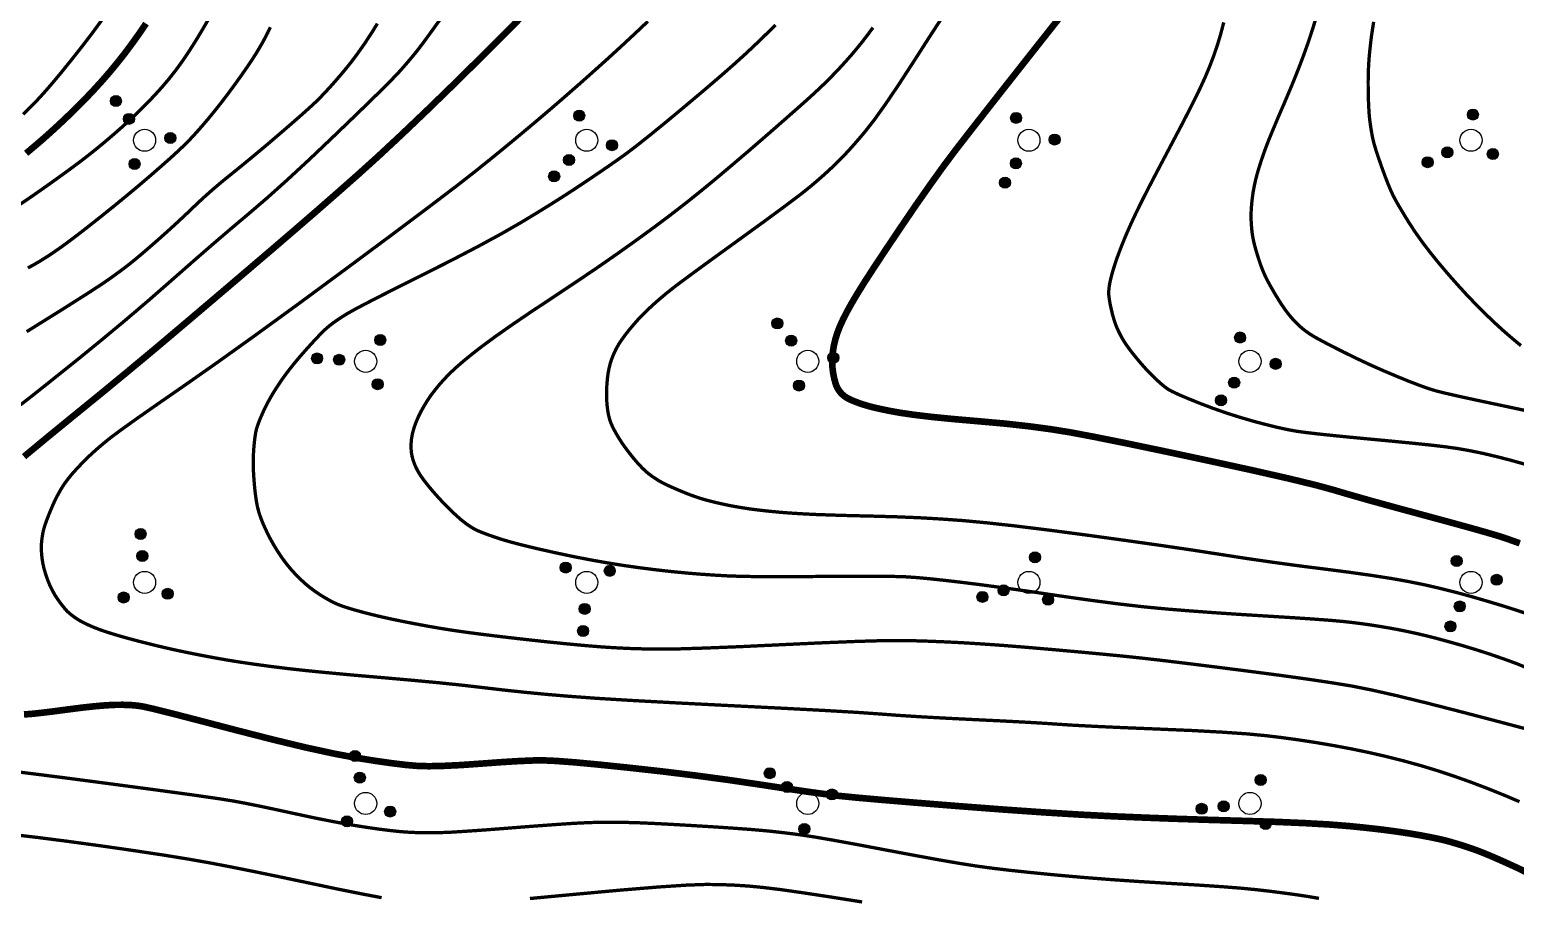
# Model space of a CAD drawing. Extents: x 396500 to 398250, y 1005980 to 1008200.
# Drawn here: x 398040.44 to 398074.04, y 1007936.96 to 1007956.54 of the extents above; entities that cross this region are included whole.
import ezdxf

# ---------------------------------------------------------------- set-up
doc = ezdxf.new("R2010")
doc.units = 0
doc.header["$LTSCALE"] = 0.5
doc.layers.get('0').update_dxf_attribs({"linetype": 'CONTINUOUS'})
doc.layers.add('DGX', color=2, linetype='CONTINUOUS')
doc.layers.add('ZBTZ', color=3, linetype='CONTINUOUS')

# ---------------------------------------------------------------- blocks, each defined once
blk = doc.blocks.new('*U110')
at = {"linetype": 'Continuous'}
for points in [[(-0.25, 2.2), (-0.238, 2.123), (-0.238, 2.277)], [(-0.238, 2.277), (-0.202, 2.053), (-0.202, 2.347)], [(-0.202, 2.053), (-0.238, 2.277), (-0.238, 2.123)], [(-0.202, 2.347), (-0.147, 1.998), (-0.147, 2.402)], [(-0.147, 1.998), (-0.202, 2.347), (-0.202, 2.053)], [(-0.147, 2.402), (-0.077, 1.962), (-0.077, 2.438)], [(-0.077, 1.962), (-0.147, 2.402), (-0.147, 1.998)], [(-0.077, 2.438), (0, 1.95), (0, 2.45)], [(0, 1.95), (-0.077, 2.438), (-0.077, 1.962)], [(0, 2.45), (0.077, 1.962), (0.077, 2.438)], [(0.077, 1.962), (0, 2.45), (0, 1.95)], [(0.077, 2.438), (0.147, 1.998), (0.147, 2.402)], [(0.147, 1.998), (0.077, 2.438), (0.077, 1.962)], [(0.147, 2.402), (0.202, 2.053), (0.202, 2.347)], [(0.202, 2.053), (0.147, 2.402), (0.147, 1.998)], [(0.202, 2.347), (0.238, 2.123), (0.238, 2.277)], [(0.238, 2.123), (0.202, 2.347), (0.202, 2.053)], [(0.25, 2.2), (0.238, 2.277), (0.238, 2.123)]]:
    blk.add_solid(points, dxfattribs=at)
blk = doc.blocks.new('*U109')
at = {"linetype": 'Continuous'}
for points in [[(-0.238, 1.277), (-0.202, 1.053), (-0.202, 1.347)], [(-0.202, 1.347), (-0.147, 0.998), (-0.147, 1.402)], [(-0.147, 0.998), (-0.202, 1.347), (-0.202, 1.053)], [(-0.147, 1.402), (-0.077, 0.962), (-0.077, 1.438)], [(-0.077, 0.962), (-0.147, 1.402), (-0.147, 0.998)], [(-0.077, 1.438), (0, 0.95), (0, 1.45)], [(0, 0.95), (-0.077, 1.438), (-0.077, 0.962)], [(0, 1.45), (0.077, 0.962), (0.077, 1.438)], [(0.077, 0.962), (0, 1.45), (0, 0.95)], [(0.077, 1.438), (0.147, 0.998), (0.147, 1.402)], [(0.147, 0.998), (0.077, 1.438), (0.077, 0.962)], [(0.147, 1.402), (0.202, 1.053), (0.202, 1.347)], [(0.202, 1.053), (0.147, 1.402), (0.147, 0.998)], [(0.202, 1.347), (0.238, 1.123), (0.238, 1.277)], [(0.238, 1.123), (0.202, 1.347), (0.202, 1.053)], [(-0.25, 1.2), (-0.238, 1.123), (-0.238, 1.277)], [(-0.202, 1.053), (-0.238, 1.277), (-0.238, 1.123)], [(0.25, 1.2), (0.238, 1.277), (0.238, 1.123)]]:
    blk.add_solid(points, dxfattribs=at)
blk = doc.blocks.new('*U108')
at = {"linetype": 'Continuous'}
for points in [[(-1.25, -0.6), (-1.238, -0.677), (-1.238, -0.523)], [(-1.238, -0.523), (-1.202, -0.747), (-1.202, -0.453)], [(-1.202, -0.747), (-1.238, -0.523), (-1.238, -0.677)], [(-1.202, -0.453), (-1.147, -0.802), (-1.147, -0.398)], [(-1.147, -0.802), (-1.202, -0.453), (-1.202, -0.747)], [(-1.147, -0.398), (-1.077, -0.838), (-1.077, -0.362)], [(-1.077, -0.838), (-1.147, -0.398), (-1.147, -0.802)], [(-1.077, -0.362), (-1, -0.85), (-1, -0.35)], [(-1, -0.85), (-1.077, -0.362), (-1.077, -0.838)], [(-1, -0.35), (-0.923, -0.838), (-0.923, -0.362)], [(-0.923, -0.838), (-1, -0.35), (-1, -0.85)], [(-0.923, -0.362), (-0.853, -0.802), (-0.853, -0.398)], [(-0.853, -0.802), (-0.923, -0.362), (-0.923, -0.838)], [(-0.853, -0.398), (-0.798, -0.747), (-0.798, -0.453)], [(-0.798, -0.747), (-0.853, -0.398), (-0.853, -0.802)], [(-0.798, -0.453), (-0.762, -0.677), (-0.762, -0.523)], [(-0.762, -0.677), (-0.798, -0.453), (-0.798, -0.747)], [(-0.75, -0.6), (-0.762, -0.523), (-0.762, -0.677)]]:
    blk.add_solid(points, dxfattribs=at)
blk = doc.blocks.new('*U107')
at = {"linetype": 'Continuous'}
for points in [[(0.75, -0.6), (0.762, -0.677), (0.762, -0.523)], [(0.762, -0.523), (0.798, -0.747), (0.798, -0.453)], [(0.798, -0.747), (0.762, -0.523), (0.762, -0.677)], [(0.798, -0.453), (0.853, -0.802), (0.853, -0.398)], [(0.853, -0.802), (0.798, -0.453), (0.798, -0.747)], [(0.853, -0.398), (0.923, -0.838), (0.923, -0.362)], [(0.923, -0.838), (0.853, -0.398), (0.853, -0.802)], [(0.923, -0.362), (1, -0.85), (1, -0.35)], [(1, -0.85), (0.923, -0.362), (0.923, -0.838)], [(1, -0.35), (1.077, -0.838), (1.077, -0.362)], [(1.077, -0.838), (1, -0.35), (1, -0.85)], [(1.077, -0.362), (1.147, -0.802), (1.147, -0.398)], [(1.147, -0.802), (1.077, -0.362), (1.077, -0.838)], [(1.147, -0.398), (1.202, -0.747), (1.202, -0.453)], [(1.202, -0.747), (1.147, -0.398), (1.147, -0.802)], [(1.202, -0.453), (1.238, -0.677), (1.238, -0.523)], [(1.238, -0.677), (1.202, -0.453), (1.202, -0.747)], [(1.25, -0.6), (1.238, -0.523), (1.238, -0.677)]]:
    blk.add_solid(points, dxfattribs=at)
blk = doc.blocks.new('gc160')
for centre, radius in [((0, 2.2), 0.25), ((0, 1.2), 0.25), ((0, 0), 0.5), ((-1, -0.6), 0.25), ((1, -0.6), 0.25)]:
    blk.add_circle(centre, radius)
at = {"linetype": 'Continuous'}
for name in ['*U110', '*U109', '*U108', '*U107']:
    blk.add_blockref(name, (0, 0), dxfattribs=at)

msp = doc.modelspace()

# ---------------------------------------------------------------- linework, layer by layer
at = {"layer": 'DGX', "color": 3, "linetype": 'Continuous', "lineweight": -2, "const_width": 0.15, "flags": 128}
msp.add_lwpolyline([(398064.384, 1007957.639), (398063.241, 1007956.194), (398062.354, 1007955.068), (398061.722, 1007954.261), (398061.345, 1007953.774), (398061.082, 1007953.421), (398060.793, 1007953.018), (398060.476, 1007952.565), (398060.133, 1007952.061), (398059.804, 1007951.571), (398059.531, 1007951.158), (398059.313, 1007950.822), (398059.152, 1007950.562), (398059.027, 1007950.351), (398058.92, 1007950.158), (398058.831, 1007949.983), (398058.76, 1007949.827), (398058.704, 1007949.682), (398058.66, 1007949.54), (398058.626, 1007949.4), (398058.604, 1007949.264), (398058.591, 1007949.131), (398058.588, 1007949.005), (398058.595, 1007948.883), (398058.61, 1007948.768), (398058.631, 1007948.662), (398058.654, 1007948.572), (398058.679, 1007948.496), (398058.707, 1007948.435), (398058.738, 1007948.384), (398058.775, 1007948.335), (398058.818, 1007948.29), (398058.867, 1007948.248), (398058.931, 1007948.207), (398059.02, 1007948.163), (398059.132, 1007948.117), (398059.269, 1007948.069), (398059.434, 1007948.02), (398059.63, 1007947.972), (398059.859, 1007947.924), (398060.118, 1007947.877), (398060.437, 1007947.83), (398060.84, 1007947.782), (398061.327, 1007947.734), (398061.9, 1007947.684), (398062.491, 1007947.631), (398063.036, 1007947.571), (398063.534, 1007947.504), (398063.985, 1007947.431), (398064.499, 1007947.334), (398065.188, 1007947.196), (398066.052, 1007947.016), (398067.09, 1007946.794), (398068.111, 1007946.571), (398068.925, 1007946.386), (398069.532, 1007946.238), (398069.932, 1007946.129), (398070.276, 1007946.027), (398070.717, 1007945.901), (398071.255, 1007945.753), (398071.889, 1007945.581), (398072.511, 1007945.413), (398073.012, 1007945.275), (398073.392, 1007945.168), (398073.651, 1007945.091), (398073.873, 1007945.018), (398074.139, 1007944.923)], dxfattribs=at)
at = {"layer": 'DGX', "linetype": 'Continuous', "const_width": 0.075}
for points in [[(398049.846, 1007956.948), (398049.556, 1007956.543), (398049.341, 1007956.248), (398049.2, 1007956.063), (398049.095, 1007955.934), (398048.986, 1007955.805), (398048.874, 1007955.676), (398048.759, 1007955.548), (398048.582, 1007955.365), (398048.286, 1007955.071), (398047.87, 1007954.665), (398047.334, 1007954.149), (398046.766, 1007953.608), (398046.252, 1007953.133), (398045.793, 1007952.722), (398045.388, 1007952.375), (398044.995, 1007952.044), (398044.572, 1007951.682), (398044.12, 1007951.289), (398043.637, 1007950.864), (398043.134, 1007950.424), (398042.622, 1007949.987), (398042.099, 1007949.552), (398041.568, 1007949.118), (398041.081, 1007948.728), (398040.695, 1007948.42), (398040.41, 1007948.194), (398040.225, 1007948.052)], [(398044.49, 1007956.792), (398044.33, 1007956.516), (398044.176, 1007956.262), (398044.027, 1007956.029), (398043.884, 1007955.818), (398043.739, 1007955.619), (398043.585, 1007955.424), (398043.423, 1007955.233), (398043.252, 1007955.045), (398043.075, 1007954.861), (398042.895, 1007954.681), (398042.711, 1007954.506), (398042.524, 1007954.336), (398042.337, 1007954.172), (398042.155, 1007954.017), (398041.978, 1007953.87), (398041.805, 1007953.731), (398041.616, 1007953.584), (398041.388, 1007953.414), (398041.123, 1007953.221), (398040.818, 1007953.003), (398040.506, 1007952.784), (398040.214, 1007952.586)], [(398048.3, 1007956.678), (398048.197, 1007956.508), (398048.099, 1007956.358), (398048.003, 1007956.213), (398047.907, 1007956.076), (398047.812, 1007955.944), (398047.713, 1007955.813), (398047.604, 1007955.677), (398047.486, 1007955.535), (398047.359, 1007955.387), (398047.231, 1007955.243), (398047.111, 1007955.113), (398046.998, 1007954.995), (398046.893, 1007954.892), (398046.765, 1007954.774), (398046.588, 1007954.615), (398046.36, 1007954.416), (398046.081, 1007954.175), (398045.786, 1007953.923), (398045.507, 1007953.69), (398045.246, 1007953.475), (398045.002, 1007953.277), (398044.772, 1007953.091), (398044.555, 1007952.906), (398044.35, 1007952.723), (398044.158, 1007952.542), (398043.97, 1007952.362), (398043.776, 1007952.181), (398043.577, 1007951.999), (398043.373, 1007951.817), (398043.177, 1007951.645), (398043.002, 1007951.494), (398042.848, 1007951.364), (398042.715, 1007951.256), (398042.584, 1007951.154), (398042.437, 1007951.045), (398042.274, 1007950.927), (398042.094, 1007950.802), (398041.776, 1007950.594), (398041.202, 1007950.23), (398040.369, 1007949.71)], [(398074.132, 1007939.08), (398073.783, 1007939.228), (398073.423, 1007939.373), (398073.051, 1007939.515), (398072.672, 1007939.65), (398072.291, 1007939.777), (398071.906, 1007939.894), (398071.518, 1007940.001), (398071.127, 1007940.1), (398070.731, 1007940.191), (398070.33, 1007940.274), (398069.925, 1007940.35), (398069.524, 1007940.418), (398069.133, 1007940.478), (398068.754, 1007940.53), (398068.387, 1007940.574), (398067.963, 1007940.614), (398067.414, 1007940.652), (398066.74, 1007940.689), (398065.942, 1007940.723), (398065.157, 1007940.755), (398064.525, 1007940.784), (398064.047, 1007940.809), (398063.721, 1007940.83), (398063.415, 1007940.851), (398062.998, 1007940.876), (398062.469, 1007940.904), (398061.828, 1007940.935), (398061.169, 1007940.968), (398060.589, 1007941), (398060.086, 1007941.032), (398059.661, 1007941.064), (398059.161, 1007941.099), (398058.432, 1007941.142), (398057.476, 1007941.193), (398056.291, 1007941.252), (398055.089, 1007941.313), (398054.083, 1007941.368), (398053.273, 1007941.417), (398052.658, 1007941.462), (398052.15, 1007941.505), (398051.659, 1007941.552), (398051.187, 1007941.602), (398050.733, 1007941.655), (398050.254, 1007941.711), (398049.707, 1007941.768), (398049.094, 1007941.826), (398048.413, 1007941.886), (398047.741, 1007941.944), (398047.153, 1007941.999), (398046.65, 1007942.049), (398046.232, 1007942.096), (398045.866, 1007942.142), (398045.519, 1007942.189), (398045.193, 1007942.237), (398044.885, 1007942.287), (398044.59, 1007942.339), (398044.299, 1007942.394), (398044.012, 1007942.451), (398043.729, 1007942.511), (398043.45, 1007942.574), (398043.177, 1007942.64), (398042.909, 1007942.708), (398042.647, 1007942.778), (398042.405, 1007942.847), (398042.195, 1007942.912), (398042.019, 1007942.972), (398041.876, 1007943.028), (398041.758, 1007943.08), (398041.655, 1007943.13), (398041.568, 1007943.176), (398041.496, 1007943.221), (398041.436, 1007943.263), (398041.381, 1007943.304), (398041.333, 1007943.344), (398041.291, 1007943.382), (398041.249, 1007943.426), (398041.199, 1007943.487), (398041.14, 1007943.563), (398041.074, 1007943.654), (398041.006, 1007943.757), (398040.945, 1007943.867), (398040.889, 1007943.983), (398040.84, 1007944.106), (398040.797, 1007944.23), (398040.763, 1007944.347), (398040.737, 1007944.458), (398040.72, 1007944.563), (398040.709, 1007944.661), (398040.702, 1007944.751), (398040.7, 1007944.834), (398040.703, 1007944.909), (398040.709, 1007944.982), (398040.719, 1007945.056), (398040.731, 1007945.132), (398040.747, 1007945.209), (398040.771, 1007945.299), (398040.809, 1007945.41), (398040.859, 1007945.543), (398040.922, 1007945.698), (398040.992, 1007945.857), (398041.064, 1007946.002), (398041.137, 1007946.133), (398041.21, 1007946.251), (398041.294, 1007946.366), (398041.395, 1007946.491), (398041.515, 1007946.624), (398041.652, 1007946.767), (398041.8, 1007946.912), (398041.954, 1007947.053), (398042.114, 1007947.189), (398042.278, 1007947.321), (398042.507, 1007947.491), (398042.862, 1007947.745), (398043.341, 1007948.08), (398043.945, 1007948.498), (398044.671, 1007949.007), (398045.518, 1007949.613), (398046.485, 1007950.316), (398047.572, 1007951.117), (398048.617, 1007951.893), (398049.458, 1007952.524), (398050.095, 1007953.008), (398050.529, 1007953.347), (398050.862, 1007953.615), (398051.198, 1007953.889), (398051.536, 1007954.169), (398051.877, 1007954.455), (398052.216, 1007954.743), (398052.549, 1007955.031), (398052.877, 1007955.318), (398053.2, 1007955.605), (398053.517, 1007955.89), (398053.825, 1007956.172), (398054.126, 1007956.452), (398054.42, 1007956.73)], [(398074.165, 1007949.394), (398073.981, 1007949.547), (398073.787, 1007949.714), (398073.587, 1007949.896), (398073.38, 1007950.094), (398073.167, 1007950.306), (398072.95, 1007950.531), (398072.736, 1007950.765), (398072.522, 1007951.007), (398072.309, 1007951.258), (398072.107, 1007951.508), (398071.925, 1007951.748), (398071.763, 1007951.977), (398071.62, 1007952.196), (398071.499, 1007952.394), (398071.399, 1007952.562), (398071.321, 1007952.699), (398071.265, 1007952.807), (398071.216, 1007952.915), (398071.158, 1007953.054), (398071.092, 1007953.225), (398071.018, 1007953.427), (398070.947, 1007953.63), (398070.889, 1007953.803), (398070.847, 1007953.946), (398070.818, 1007954.059), (398070.797, 1007954.159), (398070.779, 1007954.264), (398070.762, 1007954.374), (398070.746, 1007954.489), (398070.733, 1007954.618), (398070.723, 1007954.772), (398070.715, 1007954.95), (398070.71, 1007955.152), (398070.709, 1007955.36), (398070.712, 1007955.555), (398070.719, 1007955.736), (398070.731, 1007955.904), (398070.746, 1007956.066), (398070.764, 1007956.229), (398070.784, 1007956.392), (398070.808, 1007956.556), (398070.834, 1007956.718)], [(398039.802, 1007939.797), (398040.426, 1007939.722), (398041.258, 1007939.616), (398042.299, 1007939.479), (398043.33, 1007939.341), (398044.134, 1007939.231), (398044.711, 1007939.148), (398045.06, 1007939.092), (398045.324, 1007939.042), (398045.645, 1007938.978), (398046.022, 1007938.898), (398046.455, 1007938.804), (398046.9, 1007938.709), (398047.31, 1007938.628), (398047.686, 1007938.559), (398048.028, 1007938.504), (398048.333, 1007938.46), (398048.597, 1007938.427), (398048.82, 1007938.403), (398049.003, 1007938.39), (398049.17, 1007938.382), (398049.345, 1007938.378), (398049.528, 1007938.378), (398049.72, 1007938.38), (398049.968, 1007938.39), (398050.321, 1007938.412), (398050.78, 1007938.444), (398051.344, 1007938.488), (398051.91, 1007938.532), (398052.376, 1007938.566), (398052.74, 1007938.59), (398053.004, 1007938.603), (398053.221, 1007938.611), (398053.446, 1007938.614), (398053.679, 1007938.614), (398053.921, 1007938.611), (398054.2, 1007938.603), (398054.55, 1007938.588), (398054.969, 1007938.566), (398055.458, 1007938.538), (398055.946, 1007938.508), (398056.362, 1007938.48), (398056.706, 1007938.455), (398056.978, 1007938.432), (398057.214, 1007938.409), (398057.448, 1007938.383), (398057.68, 1007938.355), (398057.911, 1007938.324), (398058.203, 1007938.279), (398058.615, 1007938.208), (398059.148, 1007938.111), (398059.803, 1007937.987), (398060.468, 1007937.862), (398061.032, 1007937.759), (398061.495, 1007937.68), (398061.857, 1007937.623), (398062.202, 1007937.576), (398062.615, 1007937.527), (398063.096, 1007937.476), (398063.644, 1007937.422), (398064.24, 1007937.369), (398064.865, 1007937.32), (398065.519, 1007937.275), (398066.2, 1007937.233), (398066.847, 1007937.195), (398067.394, 1007937.158), (398067.841, 1007937.123), (398068.188, 1007937.089), (398068.481, 1007937.055), (398068.764, 1007937.019), (398069.039, 1007936.982), (398069.304, 1007936.943), (398069.597, 1007936.893)], [(398040.115, 1007938.33), (398040.638, 1007938.268), (398041.277, 1007938.186), (398042.033, 1007938.083), (398042.798, 1007937.973), (398043.467, 1007937.872), (398044.04, 1007937.779), (398044.517, 1007937.695), (398044.98, 1007937.606), (398045.511, 1007937.5), (398046.112, 1007937.376), (398046.781, 1007937.235), (398047.43, 1007937.098), (398047.969, 1007936.99), (398048.397, 1007936.909)], [(398051.75, 1007936.89), (398052.776, 1007936.986), (398053.823, 1007937.082), (398054.665, 1007937.151), (398055.3, 1007937.193), (398055.729, 1007937.208), (398056.055, 1007937.205), (398056.379, 1007937.192), (398056.701, 1007937.171), (398057.023, 1007937.14), (398057.403, 1007937.094), (398057.903, 1007937.023), (398058.524, 1007936.929), (398059.264, 1007936.812)]]:
    msp.add_lwpolyline(points, dxfattribs=at)
at = {"layer": 'DGX', "color": 3, "linetype": 'Continuous', "lineweight": -2, "const_width": 0.15}
for points in [[(398040.309, 1007946.883), (398040.833, 1007947.318), (398041.439, 1007947.813), (398042.073, 1007948.329), (398042.682, 1007948.831), (398043.266, 1007949.317), (398043.825, 1007949.789), (398044.367, 1007950.249), (398044.899, 1007950.701), (398045.422, 1007951.147), (398045.935, 1007951.585), (398046.436, 1007952.015), (398046.92, 1007952.434), (398047.389, 1007952.844), (398047.842, 1007953.244), (398048.314, 1007953.67), (398048.838, 1007954.158), (398049.415, 1007954.708), (398050.046, 1007955.321), (398050.676, 1007955.943), (398051.253, 1007956.52), (398051.778, 1007957.054)], [(398043.069, 1007956.678), (398042.91, 1007956.445), (398042.75, 1007956.221), (398042.588, 1007956.004), (398042.422, 1007955.794), (398042.254, 1007955.59), (398042.079, 1007955.388), (398041.894, 1007955.185), (398041.7, 1007954.98), (398041.495, 1007954.775), (398041.29, 1007954.574), (398041.093, 1007954.388), (398040.904, 1007954.215), (398040.724, 1007954.055), (398040.544, 1007953.901), (398040.357, 1007953.744)], [(398074.406, 1007937.427), (398074.061, 1007937.594), (398073.77, 1007937.726), (398073.52, 1007937.836), (398073.311, 1007937.923), (398073.143, 1007937.987), (398072.994, 1007938.039), (398072.846, 1007938.088), (398072.696, 1007938.134), (398072.546, 1007938.178), (398072.378, 1007938.221), (398072.175, 1007938.265), (398071.936, 1007938.311), (398071.663, 1007938.358), (398071.358, 1007938.404), (398071.026, 1007938.448), (398070.666, 1007938.489), (398070.28, 1007938.528), (398069.83, 1007938.564), (398069.281, 1007938.595), (398068.634, 1007938.623), (398067.888, 1007938.646), (398067.107, 1007938.669), (398066.357, 1007938.693), (398065.637, 1007938.72), (398064.948, 1007938.749), (398064.222, 1007938.786), (398063.393, 1007938.837), (398062.461, 1007938.902), (398061.426, 1007938.981), (398060.442, 1007939.06), (398059.665, 1007939.125), (398059.093, 1007939.176), (398058.727, 1007939.213), (398058.415, 1007939.253), (398058.006, 1007939.309), (398057.499, 1007939.384), (398056.894, 1007939.476), (398056.226, 1007939.574), (398055.528, 1007939.668), (398054.799, 1007939.758), (398054.04, 1007939.843), (398053.337, 1007939.916), (398052.775, 1007939.969), (398052.354, 1007940.001), (398052.076, 1007940.014), (398051.831, 1007940.012), (398051.512, 1007939.999), (398051.119, 1007939.975), (398050.652, 1007939.941), (398050.184, 1007939.908), (398049.787, 1007939.889), (398049.462, 1007939.882), (398049.208, 1007939.889), (398048.958, 1007939.91), (398048.645, 1007939.948), (398048.269, 1007940.001), (398047.83, 1007940.071), (398047.305, 1007940.17), (398046.67, 1007940.308), (398045.924, 1007940.488), (398045.069, 1007940.707), (398044.256, 1007940.92), (398043.64, 1007941.079), (398043.22, 1007941.183), (398042.997, 1007941.233), (398042.863, 1007941.253), (398042.713, 1007941.266), (398042.547, 1007941.271), (398042.365, 1007941.27), (398042.153, 1007941.259), (398041.897, 1007941.237), (398041.599, 1007941.204), (398041.257, 1007941.16), (398040.925, 1007941.116), (398040.656, 1007941.084), (398040.451, 1007941.063), (398040.309, 1007941.054)]]:
    msp.add_lwpolyline(points, dxfattribs=at)
at = {"layer": 'DGX', "linetype": 'Continuous', "const_width": 0.075, "flags": 128}
for points in [[(398040.289, 1007954.627), (398040.455, 1007954.789), (398040.606, 1007954.944), (398040.762, 1007955.114), (398040.946, 1007955.326), (398041.157, 1007955.579), (398041.395, 1007955.874), (398041.639, 1007956.183), (398041.866, 1007956.481), (398042.075, 1007956.766)], [(398040.397, 1007951.151), (398040.543, 1007951.231), (398040.687, 1007951.316), (398040.835, 1007951.409), (398040.986, 1007951.509), (398041.141, 1007951.617), (398041.316, 1007951.745), (398041.527, 1007951.904), (398041.774, 1007952.096), (398042.057, 1007952.32), (398042.353, 1007952.558), (398042.639, 1007952.793), (398042.917, 1007953.025), (398043.185, 1007953.254), (398043.43, 1007953.468), (398043.639, 1007953.653), (398043.81, 1007953.81), (398043.945, 1007953.939), (398044.066, 1007954.062), (398044.195, 1007954.201), (398044.332, 1007954.356), (398044.478, 1007954.528), (398044.628, 1007954.711), (398044.78, 1007954.903), (398044.931, 1007955.102), (398045.084, 1007955.31), (398045.228, 1007955.511), (398045.354, 1007955.692), (398045.461, 1007955.851), (398045.55, 1007955.99), (398045.627, 1007956.117), (398045.699, 1007956.241), (398045.764, 1007956.361), (398045.824, 1007956.478), (398045.88, 1007956.596)], [(398057.305, 1007956.649), (398057.103, 1007956.447), (398056.886, 1007956.237), (398056.655, 1007956.019), (398056.387, 1007955.775), (398056.062, 1007955.49), (398055.679, 1007955.162), (398055.239, 1007954.792), (398054.806, 1007954.432), (398054.445, 1007954.138), (398054.156, 1007953.909), (398053.939, 1007953.744), (398053.74, 1007953.601), (398053.507, 1007953.438), (398053.238, 1007953.255), (398052.935, 1007953.051), (398052.606, 1007952.834), (398052.26, 1007952.614), (398051.897, 1007952.389), (398051.517, 1007952.16), (398051.087, 1007951.914), (398050.575, 1007951.636), (398049.982, 1007951.327), (398049.307, 1007950.986), (398048.664, 1007950.665), (398048.169, 1007950.413), (398047.821, 1007950.231), (398047.621, 1007950.119), (398047.499, 1007950.043), (398047.39, 1007949.971), (398047.292, 1007949.901), (398047.206, 1007949.835), (398047.114, 1007949.754), (398046.999, 1007949.64), (398046.861, 1007949.494), (398046.699, 1007949.316), (398046.536, 1007949.13), (398046.394, 1007948.959), (398046.273, 1007948.805), (398046.172, 1007948.668), (398046.086, 1007948.542), (398046.009, 1007948.425), (398045.941, 1007948.317), (398045.882, 1007948.216), (398045.829, 1007948.12), (398045.78, 1007948.025), (398045.733, 1007947.929), (398045.69, 1007947.834), (398045.651, 1007947.743), (398045.618, 1007947.659), (398045.591, 1007947.584), (398045.569, 1007947.517), (398045.551, 1007947.441), (398045.535, 1007947.342), (398045.52, 1007947.218), (398045.506, 1007947.071), (398045.496, 1007946.907), (398045.494, 1007946.734), (398045.498, 1007946.552), (398045.51, 1007946.361), (398045.526, 1007946.176), (398045.545, 1007946.011), (398045.566, 1007945.867), (398045.59, 1007945.743), (398045.621, 1007945.624), (398045.666, 1007945.493), (398045.723, 1007945.35), (398045.794, 1007945.196), (398045.873, 1007945.038), (398045.957, 1007944.887), (398046.045, 1007944.743), (398046.137, 1007944.605), (398046.233, 1007944.474), (398046.334, 1007944.35), (398046.438, 1007944.234), (398046.547, 1007944.124), (398046.658, 1007944.021), (398046.771, 1007943.927), (398046.885, 1007943.841), (398047, 1007943.763), (398047.113, 1007943.694), (398047.218, 1007943.634), (398047.316, 1007943.583), (398047.406, 1007943.542), (398047.507, 1007943.504), (398047.634, 1007943.462), (398047.788, 1007943.416), (398047.969, 1007943.366), (398048.173, 1007943.313), (398048.396, 1007943.26), (398048.639, 1007943.206), (398048.902, 1007943.152), (398049.174, 1007943.099), (398049.445, 1007943.049), (398049.715, 1007943.002), (398049.985, 1007942.959), (398050.288, 1007942.915), (398050.661, 1007942.866), (398051.103, 1007942.812), (398051.614, 1007942.753), (398052.132, 1007942.696), (398052.594, 1007942.649), (398053, 1007942.611), (398053.351, 1007942.582), (398053.676, 1007942.561), (398054.005, 1007942.545), (398054.338, 1007942.535), (398054.675, 1007942.53), (398055.102, 1007942.535), (398055.704, 1007942.554), (398056.482, 1007942.585), (398057.434, 1007942.63), (398058.383, 1007942.674), (398059.15, 1007942.705), (398059.733, 1007942.722), (398060.134, 1007942.725), (398060.454, 1007942.719), (398060.793, 1007942.709), (398061.152, 1007942.694), (398061.531, 1007942.675), (398061.952, 1007942.649), (398062.437, 1007942.615), (398062.987, 1007942.571), (398063.601, 1007942.518), (398064.212, 1007942.463), (398064.754, 1007942.412), (398065.225, 1007942.366), (398065.627, 1007942.323), (398066.048, 1007942.275), (398066.577, 1007942.211), (398067.215, 1007942.132), (398067.96, 1007942.037), (398068.708, 1007941.939), (398069.351, 1007941.85), (398069.89, 1007941.769), (398070.325, 1007941.698), (398070.77, 1007941.61), (398071.341, 1007941.481), (398072.038, 1007941.311), (398072.861, 1007941.1), (398073.659, 1007940.891), (398074.279, 1007940.727)], [(398059.51, 1007956.588), (398059.385, 1007956.419), (398059.269, 1007956.268), (398059.155, 1007956.127), (398059.038, 1007955.987), (398058.917, 1007955.849), (398058.793, 1007955.712), (398058.666, 1007955.577), (398058.537, 1007955.445), (398058.407, 1007955.315), (398058.274, 1007955.189), (398058.104, 1007955.031), (398057.857, 1007954.81), (398057.534, 1007954.526), (398057.136, 1007954.177), (398056.714, 1007953.812), (398056.321, 1007953.477), (398055.958, 1007953.171), (398055.623, 1007952.895), (398055.292, 1007952.63), (398054.938, 1007952.356), (398054.561, 1007952.073), (398054.162, 1007951.782), (398053.735, 1007951.478), (398053.276, 1007951.159), (398052.783, 1007950.826), (398052.258, 1007950.477), (398051.753, 1007950.142), (398051.32, 1007949.847), (398050.959, 1007949.593), (398050.67, 1007949.38), (398050.434, 1007949.197), (398050.231, 1007949.03), (398050.06, 1007948.881), (398049.922, 1007948.75), (398049.806, 1007948.628), (398049.698, 1007948.507), (398049.601, 1007948.387), (398049.512, 1007948.27), (398049.432, 1007948.151), (398049.357, 1007948.03), (398049.288, 1007947.906), (398049.225, 1007947.779), (398049.171, 1007947.652), (398049.128, 1007947.53), (398049.096, 1007947.411), (398049.074, 1007947.296), (398049.064, 1007947.186), (398049.062, 1007947.082), (398049.069, 1007946.984), (398049.085, 1007946.893), (398049.109, 1007946.806), (398049.139, 1007946.72), (398049.176, 1007946.634), (398049.22, 1007946.55), (398049.276, 1007946.459), (398049.352, 1007946.352), (398049.447, 1007946.23), (398049.562, 1007946.093), (398049.688, 1007945.951), (398049.815, 1007945.815), (398049.945, 1007945.685), (398050.076, 1007945.561), (398050.204, 1007945.448), (398050.324, 1007945.355), (398050.436, 1007945.28), (398050.54, 1007945.223), (398050.651, 1007945.175), (398050.785, 1007945.124), (398050.94, 1007945.069), (398051.117, 1007945.011), (398051.333, 1007944.948), (398051.605, 1007944.877), (398051.932, 1007944.799), (398052.314, 1007944.713), (398052.718, 1007944.627), (398053.11, 1007944.551), (398053.49, 1007944.483), (398053.857, 1007944.424), (398054.216, 1007944.373), (398054.57, 1007944.328), (398054.921, 1007944.288), (398055.267, 1007944.254), (398055.603, 1007944.226), (398055.923, 1007944.204), (398056.226, 1007944.187), (398056.514, 1007944.177), (398056.844, 1007944.171), (398057.276, 1007944.169), (398057.811, 1007944.17), (398058.449, 1007944.175), (398059.078, 1007944.179), (398059.587, 1007944.179), (398059.977, 1007944.174), (398060.247, 1007944.166), (398060.484, 1007944.15), (398060.771, 1007944.124), (398061.11, 1007944.088), (398061.499, 1007944.043), (398061.953, 1007943.986), (398062.481, 1007943.915), (398063.084, 1007943.83), (398063.762, 1007943.73), (398064.449, 1007943.633), (398065.079, 1007943.551), (398065.653, 1007943.485), (398066.17, 1007943.436), (398066.677, 1007943.395), (398067.22, 1007943.355), (398067.799, 1007943.316), (398068.414, 1007943.278), (398068.995, 1007943.242), (398069.473, 1007943.21), (398069.848, 1007943.182), (398070.119, 1007943.158), (398070.338, 1007943.134), (398070.553, 1007943.107), (398070.766, 1007943.077), (398070.975, 1007943.044), (398071.183, 1007943.009), (398071.389, 1007942.971), (398071.595, 1007942.929), (398071.799, 1007942.885), (398072.017, 1007942.834), (398072.261, 1007942.772), (398072.532, 1007942.698), (398072.83, 1007942.614), (398073.142, 1007942.52), (398073.453, 1007942.42), (398073.763, 1007942.313), (398074.073, 1007942.2), (398074.508, 1007942.02)], [(398061.045, 1007956.772), (398060.764, 1007956.34), (398060.425, 1007955.811), (398060.08, 1007955.28), (398059.781, 1007954.839), (398059.529, 1007954.487), (398059.323, 1007954.225), (398059.148, 1007954.019), (398058.986, 1007953.836), (398058.838, 1007953.677), (398058.704, 1007953.541), (398058.572, 1007953.415), (398058.432, 1007953.285), (398058.282, 1007953.153), (398058.124, 1007953.017), (398057.898, 1007952.835), (398057.543, 1007952.567), (398057.06, 1007952.211), (398056.449, 1007951.768), (398055.842, 1007951.329), (398055.372, 1007950.985), (398055.039, 1007950.737), (398054.844, 1007950.583), (398054.72, 1007950.479), (398054.602, 1007950.377), (398054.492, 1007950.277), (398054.388, 1007950.179), (398054.287, 1007950.08), (398054.188, 1007949.974), (398054.09, 1007949.863), (398053.992, 1007949.746), (398053.902, 1007949.63), (398053.824, 1007949.523), (398053.759, 1007949.424), (398053.707, 1007949.333), (398053.664, 1007949.245), (398053.626, 1007949.157), (398053.592, 1007949.068), (398053.564, 1007948.978), (398053.54, 1007948.881), (398053.52, 1007948.773), (398053.504, 1007948.653), (398053.492, 1007948.522), (398053.485, 1007948.387), (398053.484, 1007948.258), (398053.489, 1007948.134), (398053.499, 1007948.016), (398053.514, 1007947.906), (398053.533, 1007947.807), (398053.556, 1007947.72), (398053.583, 1007947.643), (398053.616, 1007947.568), (398053.658, 1007947.485), (398053.709, 1007947.393), (398053.769, 1007947.293), (398053.838, 1007947.186), (398053.917, 1007947.075), (398054.005, 1007946.959), (398054.102, 1007946.838), (398054.2, 1007946.724), (398054.292, 1007946.627), (398054.377, 1007946.546), (398054.455, 1007946.482), (398054.528, 1007946.429), (398054.599, 1007946.382), (398054.667, 1007946.339), (398054.733, 1007946.302), (398054.805, 1007946.265), (398054.893, 1007946.223), (398054.998, 1007946.176), (398055.118, 1007946.124), (398055.244, 1007946.072), (398055.362, 1007946.025), (398055.474, 1007945.985), (398055.578, 1007945.949), (398055.689, 1007945.915), (398055.818, 1007945.88), (398055.967, 1007945.844), (398056.134, 1007945.806), (398056.318, 1007945.768), (398056.513, 1007945.734), (398056.719, 1007945.702), (398056.938, 1007945.674), (398057.167, 1007945.649), (398057.404, 1007945.626), (398057.65, 1007945.607), (398057.905, 1007945.591), (398058.199, 1007945.576), (398058.564, 1007945.563), (398058.999, 1007945.55), (398059.505, 1007945.538), (398060.038, 1007945.523), (398060.555, 1007945.502), (398061.056, 1007945.473), (398061.541, 1007945.438), (398062.074, 1007945.388), (398062.721, 1007945.317), (398063.481, 1007945.223), (398064.353, 1007945.108), (398065.239, 1007944.986), (398066.038, 1007944.873), (398066.75, 1007944.768), (398067.376, 1007944.671), (398067.959, 1007944.581), (398068.545, 1007944.496), (398069.134, 1007944.416), (398069.726, 1007944.341), (398070.289, 1007944.268), (398070.792, 1007944.197), (398071.235, 1007944.128), (398071.617, 1007944.06), (398071.971, 1007943.988), (398072.33, 1007943.906), (398072.693, 1007943.815), (398073.062, 1007943.714), (398073.416, 1007943.611), (398073.738, 1007943.514), (398074.026, 1007943.423), (398074.282, 1007943.337)], [(398067.443, 1007956.705), (398067.369, 1007956.423), (398067.295, 1007956.18), (398067.213, 1007955.941), (398067.123, 1007955.705), (398067.026, 1007955.473), (398066.904, 1007955.206), (398066.738, 1007954.868), (398066.528, 1007954.457), (398066.274, 1007953.974), (398066.021, 1007953.495), (398065.811, 1007953.094), (398065.645, 1007952.771), (398065.524, 1007952.528), (398065.428, 1007952.329), (398065.342, 1007952.143), (398065.264, 1007951.968), (398065.195, 1007951.805), (398065.134, 1007951.654), (398065.08, 1007951.513), (398065.032, 1007951.384), (398064.992, 1007951.265), (398064.957, 1007951.157), (398064.927, 1007951.057), (398064.902, 1007950.966), (398064.882, 1007950.885), (398064.866, 1007950.809), (398064.854, 1007950.739), (398064.846, 1007950.673), (398064.841, 1007950.611), (398064.843, 1007950.543), (398064.853, 1007950.457), (398064.87, 1007950.352), (398064.896, 1007950.23), (398064.926, 1007950.105), (398064.957, 1007949.995), (398064.988, 1007949.899), (398065.019, 1007949.817), (398065.053, 1007949.742), (398065.089, 1007949.668), (398065.127, 1007949.595), (398065.169, 1007949.522), (398065.219, 1007949.442), (398065.285, 1007949.349), (398065.365, 1007949.243), (398065.461, 1007949.123), (398065.563, 1007949.001), (398065.664, 1007948.887), (398065.764, 1007948.78), (398065.863, 1007948.681), (398065.958, 1007948.592), (398066.043, 1007948.516), (398066.119, 1007948.455), (398066.187, 1007948.406), (398066.28, 1007948.355), (398066.431, 1007948.285), (398066.64, 1007948.196), (398066.907, 1007948.088), (398067.205, 1007947.975), (398067.505, 1007947.87), (398067.808, 1007947.774), (398068.112, 1007947.685), (398068.403, 1007947.608), (398068.662, 1007947.544), (398068.889, 1007947.495), (398069.085, 1007947.459), (398069.32, 1007947.427), (398069.664, 1007947.388), (398070.118, 1007947.341), (398070.681, 1007947.287), (398071.255, 1007947.233), (398071.741, 1007947.185), (398072.141, 1007947.143), (398072.453, 1007947.107), (398072.728, 1007947.068), (398073.016, 1007947.017), (398073.317, 1007946.955), (398073.632, 1007946.88), (398073.953, 1007946.797), (398074.274, 1007946.707)], [(398069.532, 1007956.813), (398069.453, 1007956.556), (398069.36, 1007956.272), (398069.25, 1007955.963), (398069.125, 1007955.634), (398068.984, 1007955.284), (398068.827, 1007954.913), (398068.675, 1007954.561), (398068.552, 1007954.267), (398068.455, 1007954.031), (398068.387, 1007953.853), (398068.334, 1007953.705), (398068.285, 1007953.56), (398068.24, 1007953.419), (398068.199, 1007953.28), (398068.163, 1007953.142), (398068.133, 1007953.003), (398068.107, 1007952.863), (398068.088, 1007952.723), (398068.073, 1007952.586), (398068.064, 1007952.458), (398068.06, 1007952.339), (398068.062, 1007952.23), (398068.068, 1007952.128), (398068.075, 1007952.034), (398068.085, 1007951.946), (398068.097, 1007951.866), (398068.113, 1007951.783), (398068.135, 1007951.687), (398068.164, 1007951.579), (398068.2, 1007951.458), (398068.239, 1007951.334), (398068.278, 1007951.22), (398068.317, 1007951.116), (398068.357, 1007951.02), (398068.403, 1007950.924), (398068.458, 1007950.816), (398068.524, 1007950.698), (398068.599, 1007950.569), (398068.677, 1007950.441), (398068.749, 1007950.328), (398068.816, 1007950.23), (398068.877, 1007950.146), (398068.936, 1007950.072), (398068.995, 1007950.003), (398069.054, 1007949.938), (398069.115, 1007949.877), (398069.178, 1007949.819), (398069.246, 1007949.762), (398069.32, 1007949.706), (398069.4, 1007949.651), (398069.509, 1007949.585), (398069.673, 1007949.495), (398069.89, 1007949.382), (398070.161, 1007949.245), (398070.459, 1007949.099), (398070.758, 1007948.959), (398071.057, 1007948.826), (398071.358, 1007948.699), (398071.638, 1007948.585), (398071.877, 1007948.494), (398072.074, 1007948.423), (398072.231, 1007948.375), (398072.427, 1007948.325), (398072.746, 1007948.252), (398073.186, 1007948.156), (398073.747, 1007948.037), (398074.322, 1007947.915)]]:
    msp.add_lwpolyline(points, dxfattribs=at)

# ---------------------------------------------------------------- block references
at = {"layer": 'ZBTZ', "linetype": 'Continuous', "yscale": 0.5}
for p, xscale, rotation in [((398043.036, 1007954.039), 0.500000000020097, 36.18457594716556), ((398053.036, 1007954.039), 0.5000000000201067, 137.9320657938354), ((398063.036, 1007954.039), 0.5000000000189053, 150.6765953563308), ((398073.036, 1007954.039), 0.5000000000027309, 116.8211920518419), ((398058.036, 1007949.039), 0.5000000000330279, 38.84334849610781), ((398048.036, 1007949.039), 0.4999999999566764, 86.60237433775974), ((398068.036, 1007949.039), 0.5000000000178157, 143.4528641568472), ((398043.036, 1007944.039), 0.4999999999883775, 4.779198584944605), ((398053.036, 1007944.039), 0.4999999999903776, 175.7152012643157), ((398063.036, 1007944.039), 0.4999999999845168, 107.3067415423599), ((398073.036, 1007944.039), 0.4999999999625253, 154.9229407650997), ((398048.036, 1007939.039), 0.4999999999907513, 12.70607624146339), ((398058.036, 1007939.039), 0.5000000000462196, 51.46702475445626), ((398068.036, 1007939.039), 0.5000000000148086, 96.2321848189281)]:
    msp.add_blockref('gc160', p, dxfattribs=dict(at, xscale=xscale, rotation=rotation))

doc.saveas('drawing.dxf')
